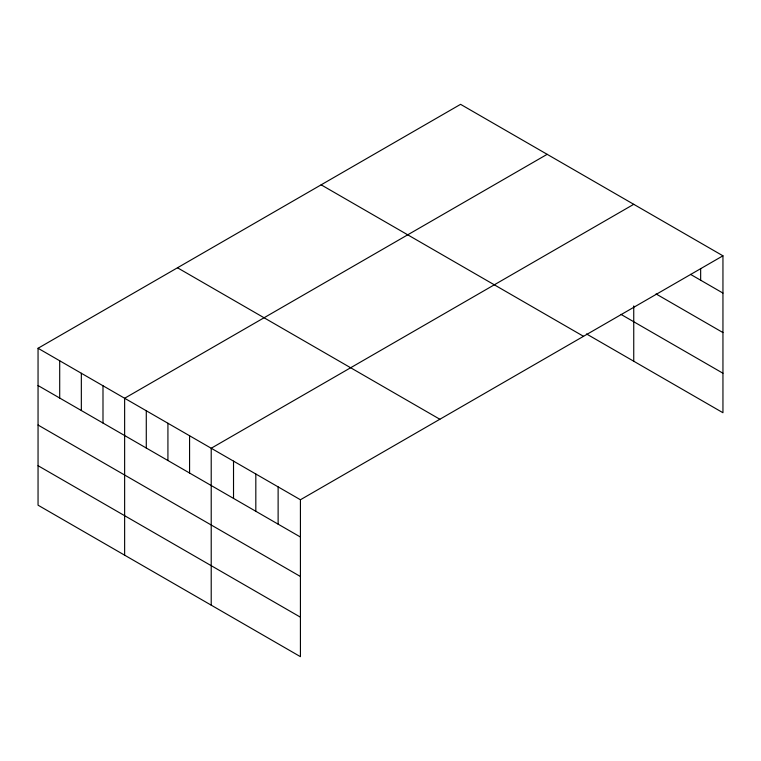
<?xml version="1.0" encoding="UTF-8"?>
<svg xmlns="http://www.w3.org/2000/svg" width="761" height="761" viewBox="0 0 761 761"><rect width="100%" height="100%" fill="white"/><g stroke="black" fill="none" stroke-linecap="round" stroke-linejoin="round"><path stroke-width="1.14" d="M38.05 348.272L300.424 499.758L300.424 656.667L38.05 505.19L38.05 348.272L460.576 104.333L722.95 255.81L722.95 412.728L586.512 333.955M547.159 154.321L124.633 398.26L124.633 555.178M633.742 204.309L211.216 448.248L211.216 605.166M300.424 499.758L722.95 255.81M690.512 274.36L722.95 293.08M656.049 293.936L722.95 332.567M620.947 314.36L722.95 373.242M321.142 184.828L583.516 336.314M177.484 267.777L439.858 419.254M38.05 385.542L300.424 537.028M38.05 425.028L300.424 576.505M38.05 465.703L300.424 617.19M700.653 268.557L700.653 280.21M633.742 305.922L633.742 361.218M278.126 486.878L278.126 524.148M255.82 473.998L255.82 511.278M233.522 461.128L233.522 498.398M189.575 435.758L189.575 473.028M167.924 423.259L167.924 460.529M146.283 410.759L146.283 448.029M102.992 385.77L102.992 423.04M81.341 373.27L81.341 410.54M59.7 360.771L59.7 398.041"/></g></svg>
